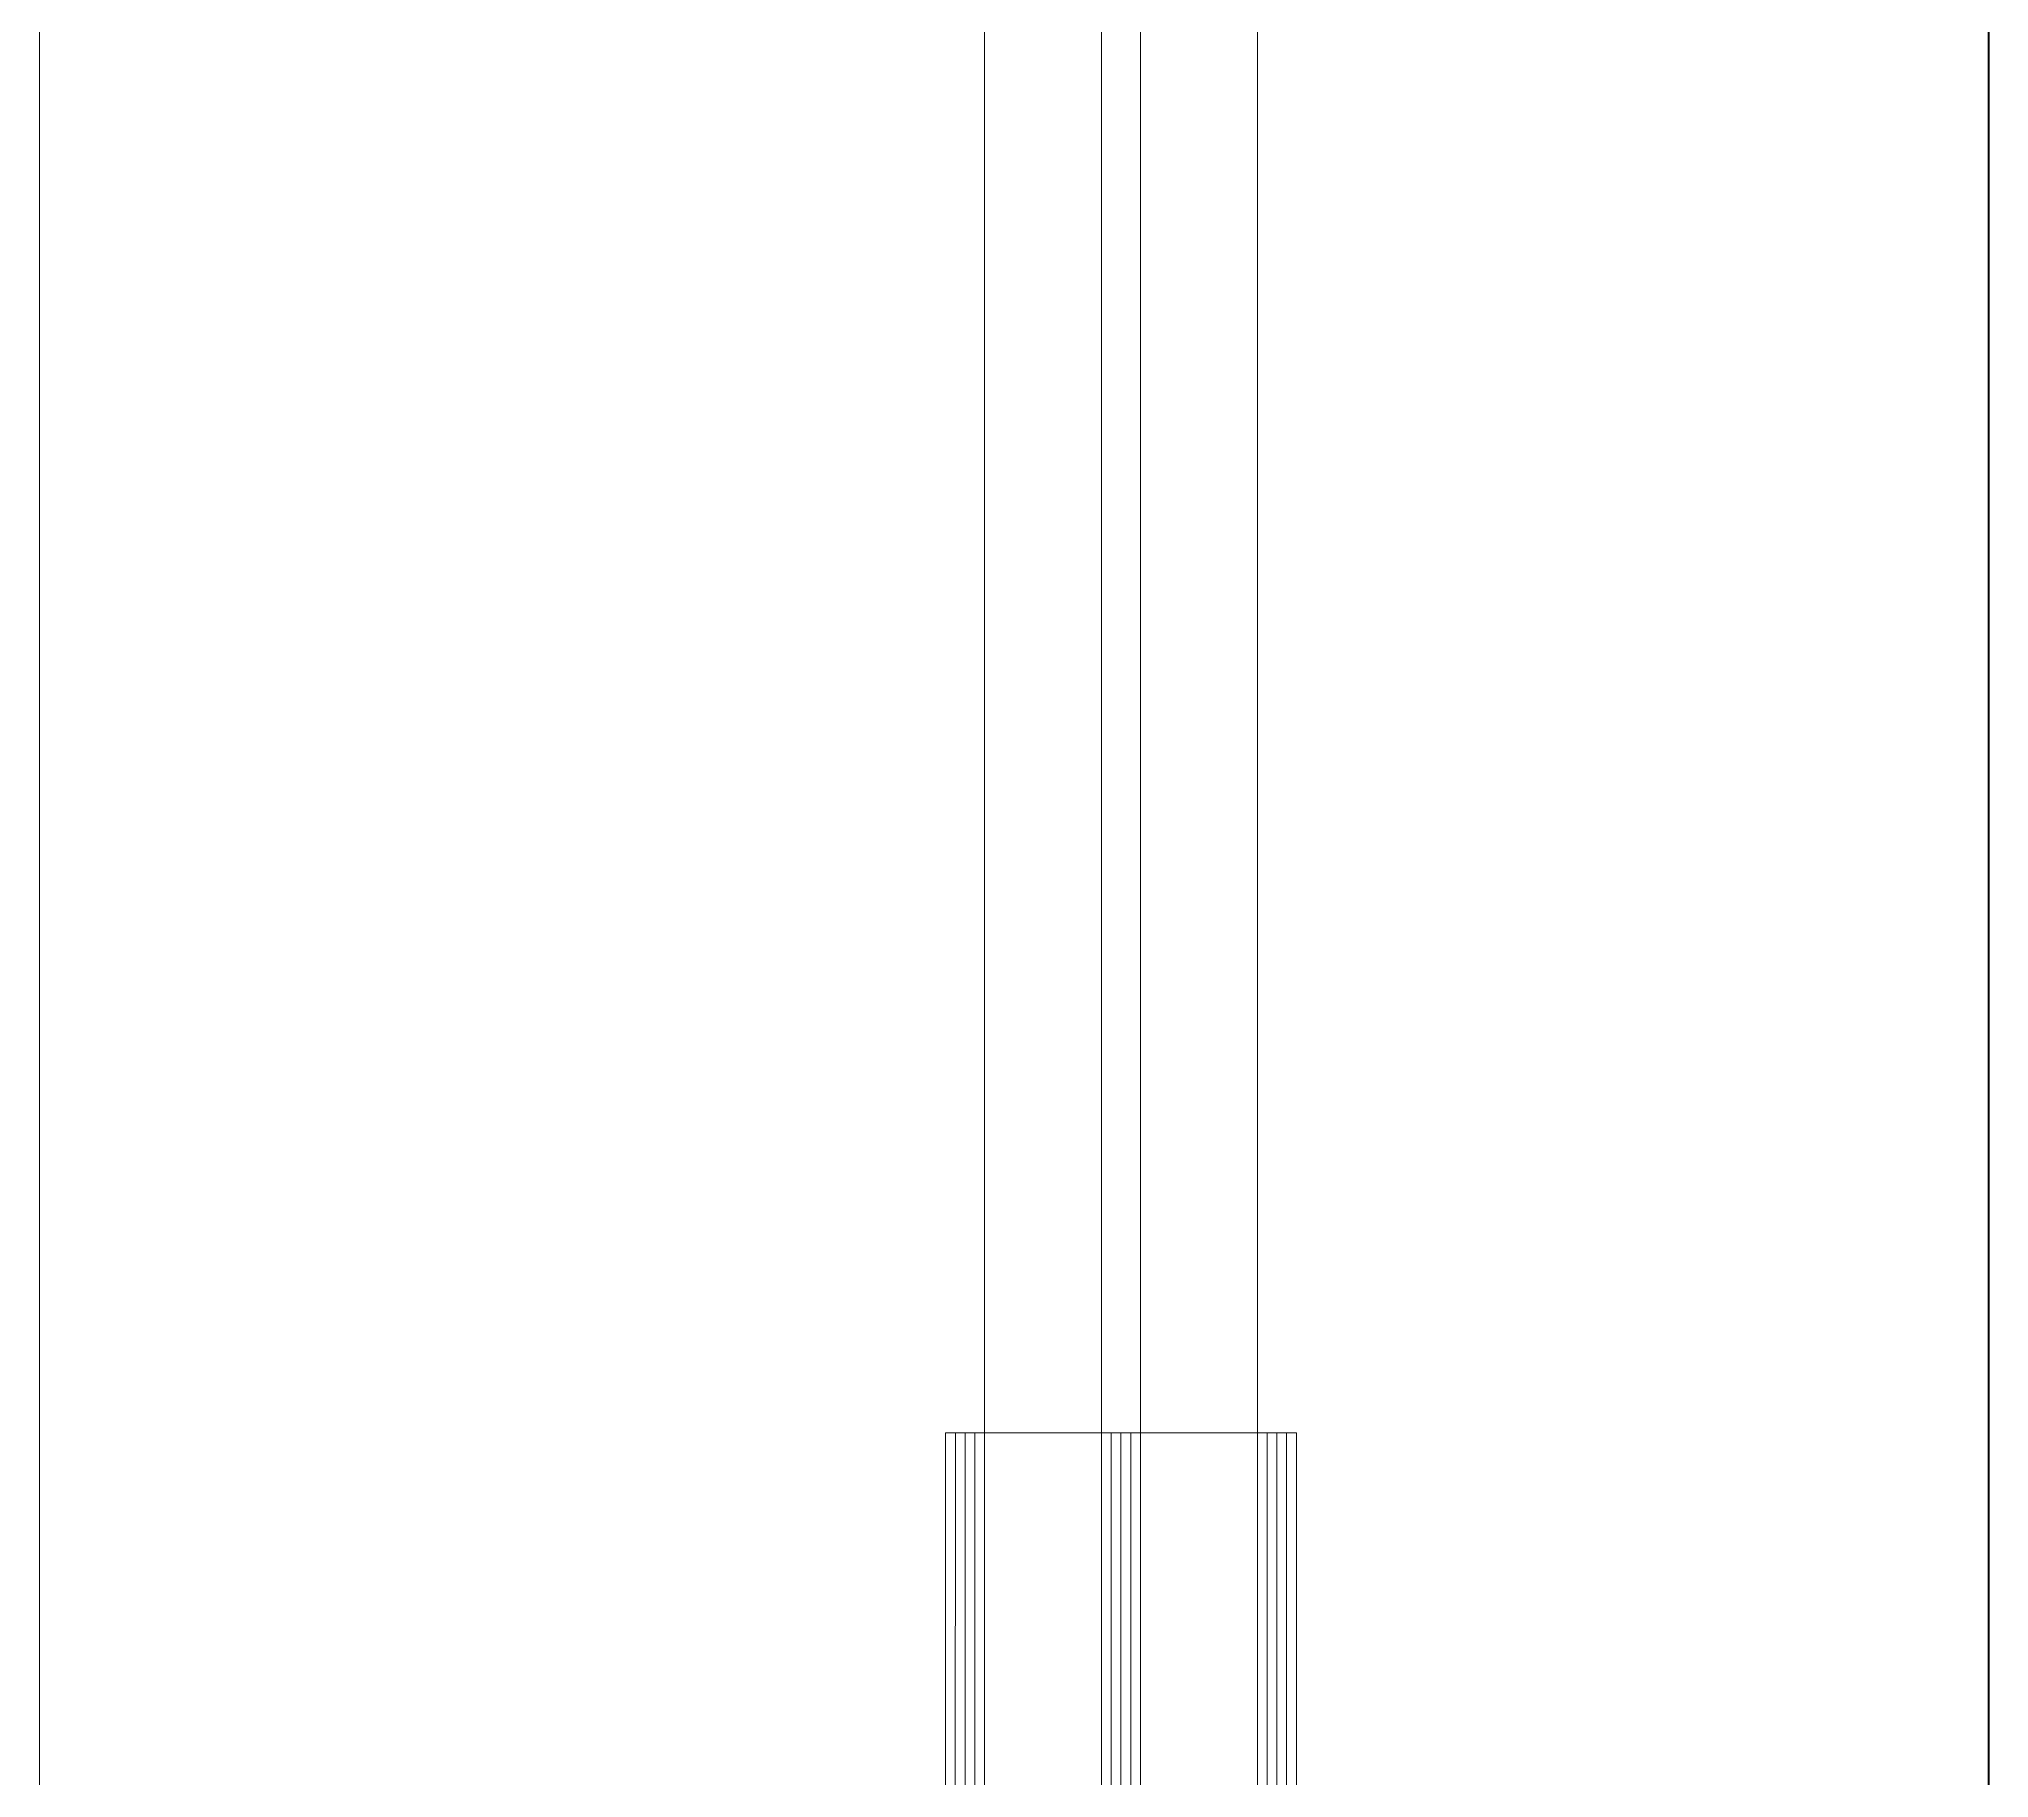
# Model space of a CAD drawing. Header units: millimetres. Extents: x 2258 to 5600, y 711 to 2563.
# Drawn here: x 5003.5 to 5011.23, y 1070.91 to 1077.8 of the extents above; entities that cross this region are included whole.
import ezdxf

# ---------------------------------------------------------------- set-up
doc = ezdxf.new("R2010")
doc.units = ezdxf.units.MM
for name, color, linetype, lineweight in [('HAT', 8, 'Continuous', 18), ('PQI-A-IN-ELEV', 245, 'Continuous', 9), ('PQI-A-WIN', 140, 'Continuous', 13)]:
    doc.layers.add(name, color=color, linetype=linetype, lineweight=lineweight)
doc.styles.get("Standard").update_dxf_attribs({"font": 'arial.ttf'})

# ---------------------------------------------------------------- blocks, each defined once
blk = doc.blocks.new('BASIS')
for q in [(0, 3), (3, 0)]:
    blk.add_line((0, 0), q)
blk.add_text('BASIS', height=0.6).set_placement((0.45, 1.17))
blk = doc.blocks.new('GLASDATABASE7')
for p, q in [((-35, 0), (-35, 60)), ((-34, 0), (-34, 60)), ((-33, 0), (-33, 60)), ((-19, 0), (-19, 60)), ((-18, 0), (-18, 60)), ((-17, 0), (-17, 60)), ((-3, 0), (-3, 60)), ((-2, 0), (-2, 60)), ((-1, 0), (-1, 60)), ((1, 0), (-37, -5)), ((1, -5), (-37, 0))]:
    blk.add_line(p, q)
for points in [[(-32, 0), (-32, 60), (-36, 60), (-36, 0)], [(-32, 13.2), (-26.12, 13.2), (-26, 13.1), (-25.88, 13.2), (-20, 13.2), (-20, 60), (-32, 60)], [(-16, 0), (-16, 60), (-20, 60), (-20, 0)], [(-16, 13.2), (-10.12, 13.2), (-10, 13.1), (-9.88, 13.2), (-4, 13.2), (-4, 60), (-16, 60)], [(0, 0), (0, 60), (-4, 60), (-4, 0)], [(-21.2, 12), (-21.2, 6.9), (-23.5, 4.6), (-28.5, 4.6), (-30.8, 6.9), (-30.8, 12)], [(-5.2, 12), (-5.2, 6.9), (-7.5, 4.6), (-12.5, 4.6), (-14.8, 6.9), (-14.8, 12)], [(-20, 6.4), (-23, 3.4), (-29, 3.4), (-32, 6.4), (-32, 0), (-20, 0)], [(-4, 6.4), (-7, 3.4), (-13, 3.4), (-16, 6.4), (-16, 0), (-4, 0)], [(1, 0), (1, -5), (-37, -5), (-37, 0)], [(0, 0), (0, 0)], [(0, 0), (0, 0)]]:
    blk.add_lwpolyline(points, close=True)
blk.add_blockref('BASIS', (5, -10))
blk = doc.blocks.new('w2')
at = {"ltscale": 1000}
for p, q in [((-691.72, 3), (-161.05, 3)), ((-691.72, -9), (-161.05, -9)), ((-691.72, -13), (-161.05, -13)), ((-691.72, -25), (-161.05, -25))]:
    blk.add_line(p, q, dxfattribs=at)
at = {"layer": 'PQI-A-IN-ELEV', "ltscale": 1000}
for p, q in [((-1700, 100), (0, 100)), ((-1700, -100), (0, -100))]:
    blk.add_line(p, q, dxfattribs=at)
at = {"ltscale": 1000, "xscale": -1, "rotation": 270.0000000000396}
blk.add_blockref('GLASDATABASE7', (-751.27, 7), dxfattribs=at)

msp = doc.modelspace()

# ---------------------------------------------------------------- linework, layer by layer
at = {"layer": 'HAT', "color": 18, "lineweight": 30, "true_color": 0x000000}
msp.add_line((5011.2317, 1140.3862), (5011.2338, 1010.148), dxfattribs=at)

# ---------------------------------------------------------------- block references
at = {"layer": 'PQI-A-WIN', "ltscale": 1000, "xscale": 0.03863196438221001, "yscale": 0.03863196438221001, "zscale": 0.03863196438221001, "rotation": 89.99724577119805}
msp.add_blockref('w2', (5007.3685, 1098.9803), dxfattribs=at)

doc.saveas('drawing.dxf')
